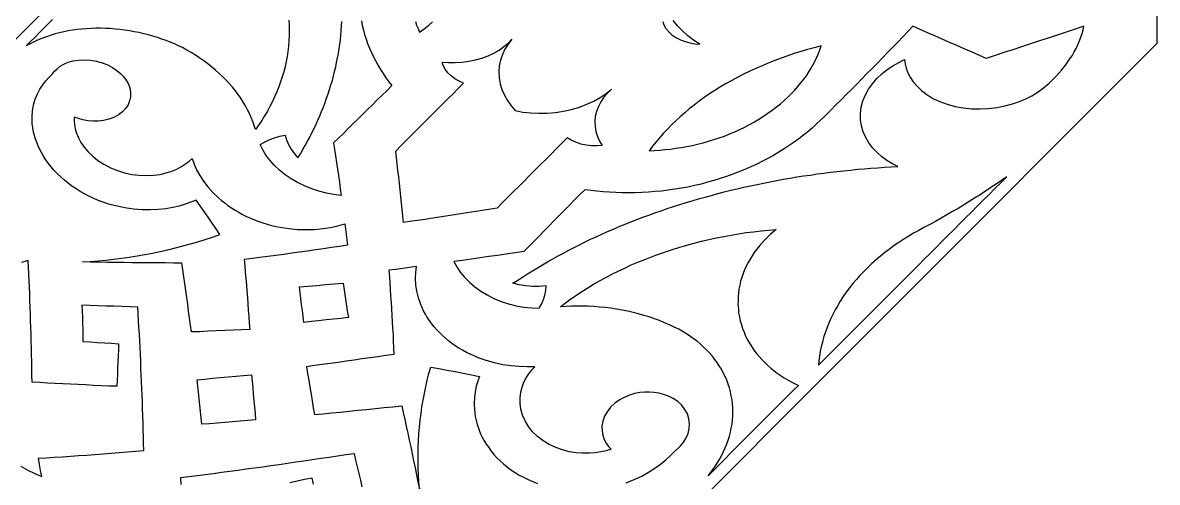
# Model space of a CAD drawing. Extents: x -535 to 1345, y -535 to 535.
# Drawn here: x 309.9 to 450, y -240.5 to -183.9 of the extents above; entities that cross this region are included whole.
import ezdxf

# ---------------------------------------------------------------- set-up
doc = ezdxf.new("R2010")
doc.units = 0
doc.layers.add('LAYER_1', color=18, linetype='CONTINUOUS')
doc.layers.add('LAYER_10', color=174, linetype='CONTINUOUS')

msp = doc.modelspace()

# ---------------------------------------------------------------- linework, layer by layer
at = {"layer": 'LAYER_1'}
for points in [[(342.8, -183.56), (342.83, -184.2), (342.85, -184.84), (342.83, -185.48), (342.81, -186.12), (342.75, -186.76), (342.68, -187.4), (342.58, -188.04), (342.47, -188.67), (342.32, -189.3), (342.17, -189.93), (341.97, -190.56), (341.78, -191.18), (341.55, -191.79), (341.31, -192.4), (341.04, -193), (340.77, -193.6), (340.46, -194.19), (340.14, -194.77), (339.8, -195.34), (339.45, -195.91), (339.07, -196.46), (338.69, -197.02), (338.53, -196.53), (338.36, -196.05), (338.16, -195.56), (337.95, -195.08), (337.7, -194.6), (337.45, -194.13), (337.16, -193.66), (336.87, -193.19), (336.54, -192.73), (336.2, -192.28), (335.83, -191.83), (335.46, -191.39), (335.05, -190.96), (334.64, -190.54), (334.19, -190.13), (333.75, -189.72), (333.27, -189.34), (332.8, -188.95), (332.3, -188.59), (331.79, -188.23), (331.27, -187.89), (330.74, -187.56), (330.2, -187.24), (329.65, -186.93), (329.16, -186.71), (328.68, -186.48), (328.16, -186.27), (327.65, -186.06), (327.11, -185.88), (326.57, -185.69), (326.01, -185.53), (325.45, -185.36), (324.88, -185.22), (324.3, -185.09), (323.71, -184.98), (323.13, -184.86), (322.53, -184.78), (321.94, -184.7), (321.34, -184.65), (320.74, -184.6), (320.15, -184.57), (319.55, -184.55), (318.96, -184.56), (318.37, -184.57), (317.79, -184.61), (317.21, -184.65), (316.65, -184.72), (316.09, -184.79), (315.54, -184.89), (315, -184.99), (314.48, -185.12), (313.96, -185.24), (313.47, -185.39), (312.98, -185.55), (312.51, -185.72), (312.05, -185.9), (311.61, -186.09), (311.18, -186.29), (310.78, -186.5), (310.38, -186.72), (310.92, -186.18), (311.46, -185.64), (311.99, -185.1), (312.53, -184.56), (313.07, -184.02), (313.61, -183.48)], [(351.74, -183.65), (351.85, -184.21), (352, -184.77), (352.14, -185.34), (352.33, -185.89), (352.52, -186.45), (352.75, -186.99), (352.98, -187.54), (353.24, -188.07), (353.51, -188.61), (353.81, -189.13), (354.11, -189.65), (354.45, -190.15), (354.78, -190.66), (355.14, -191.14), (355.51, -191.63), (354.91, -192.22), (354.31, -192.81), (353.71, -193.4), (353.11, -193.98), (352.51, -194.57), (351.91, -195.16), (351.31, -195.75), (350.71, -196.34), (350.11, -196.93), (349.52, -197.52), (348.92, -198.11), (348.32, -198.7), (348.44, -199.5), (348.56, -200.3), (348.68, -201.11), (348.8, -201.92), (348.92, -202.73), (349.03, -203.54), (349.14, -204.35), (349.26, -205.16), (348.35, -205.05), (347.43, -204.88), (346.51, -204.65), (345.61, -204.36), (344.73, -204), (343.88, -203.59), (343.08, -203.12), (342.32, -202.61), (341.63, -202.05), (341.01, -201.46), (340.45, -200.84), (339.97, -200.2), (339.57, -199.55), (339.24, -198.9), (339.78, -198.58), (340.37, -198.3), (341, -198.06), (341.66, -197.87), (342.34, -197.72), (342.51, -198.31), (342.75, -198.9), (343.08, -199.47), (343.47, -200.02), (343.92, -200.53), (344.22, -200.02), (344.52, -199.52), (344.82, -199.01), (345.09, -198.49), (345.37, -197.97), (345.64, -197.46), (345.9, -196.93), (346.15, -196.4), (346.39, -195.87), (346.62, -195.34), (346.84, -194.8), (347.07, -194.27), (347.26, -193.72), (347.46, -193.18), (347.66, -192.64), (347.83, -192.09), (347.99, -191.54), (348.16, -190.99), (348.3, -190.43), (348.44, -189.88), (348.58, -189.32), (348.69, -188.76), (348.8, -188.2), (348.91, -187.65), (348.99, -187.08), (349.07, -186.52), (349.15, -185.96), (349.2, -185.4), (349.25, -184.84), (349.3, -184.27), (349.32, -183.71)], [(358.42, -183.72), (358.57, -184.17), (358.75, -184.6), (358.93, -185.04), (359.48, -184.62), (360.03, -184.2), (360.54, -183.75)], [(388.94, -183.72), (389.1, -184.15), (389.34, -184.58), (389.68, -184.99), (390.09, -185.37), (390.58, -185.7), (391.12, -185.98), (391.7, -186.2), (392.31, -186.36), (392.92, -186.47), (393.52, -186.51), (392.76, -186.01), (392.05, -185.47), (391.38, -184.88), (390.78, -184.24), (390.24, -183.58)], [(309.7, -238.57), (310.57, -239.04), (311.43, -239.45), (312.28, -239.81), (312.14, -239.07), (312.01, -238.33), (311.87, -237.59), (312.86, -237.53), (313.85, -237.46), (314.85, -237.39), (315.84, -237.32), (316.84, -237.25), (317.84, -237.18), (318.84, -237.1), (319.85, -237.03), (320.85, -236.95), (321.85, -236.87), (322.86, -236.79), (323.87, -236.71), (324.88, -236.62), (324.86, -235.76), (324.84, -234.91), (324.82, -234.06), (324.79, -233.2), (324.77, -232.35), (324.74, -231.5), (324.71, -230.65), (324.68, -229.81), (324.65, -228.96), (324.61, -228.12), (324.58, -227.28), (324.54, -226.44), (324.51, -225.6), (324.47, -224.76), (324.42, -223.93), (324.38, -223.09), (324.34, -222.26), (324.29, -221.43), (324.25, -220.6), (324.2, -219.77), (324.15, -218.94), (323.16, -218.91), (322.17, -218.88), (321.18, -218.84), (320.19, -218.81), (319.21, -218.77), (318.23, -218.73), (317.25, -218.69), (317.27, -219.44), (317.3, -220.18), (317.32, -220.93), (317.34, -221.68), (317.36, -222.43), (317.38, -223.19), (318.26, -223.24), (319.14, -223.3), (320.02, -223.35), (320.9, -223.4), (321.78, -223.45), (321.75, -224.2), (321.72, -224.95), (321.68, -225.7), (321.65, -226.45), (321.62, -227.21), (321.58, -227.96), (321.54, -228.71), (320.58, -228.67), (319.63, -228.63), (318.68, -228.59), (317.72, -228.54), (316.77, -228.5), (315.82, -228.45), (314.88, -228.4), (313.93, -228.35), (312.98, -228.3), (312.04, -228.24), (311.1, -228.19), (311.08, -227.34), (311.07, -226.5), (311.05, -225.66), (311.03, -224.81), (311.01, -223.97), (310.99, -223.14), (310.97, -222.3), (310.94, -221.46), (310.92, -220.63), (310.89, -219.8), (310.86, -218.97), (310.83, -218.14), (310.8, -217.31), (310.77, -216.49), (310.73, -215.66), (310.69, -214.84), (310.66, -214.02), (310.62, -213.2), (309.79, -213.46)], [(384.44, -240.6), (385.43, -240.2), (386.36, -239.77), (387.21, -239.29), (387.98, -238.8), (388.69, -238.29), (389.32, -237.77), (389.89, -237.25), (390.39, -236.73), (390.8, -236.39), (391.19, -236), (391.55, -235.56), (391.85, -235.06), (392.08, -234.51), (392.22, -233.93), (392.26, -233.32), (392.18, -232.71), (391.99, -232.12), (391.69, -231.56), (391.29, -231.05), (390.8, -230.6), (390.25, -230.23), (389.67, -229.93), (389.06, -229.71), (388.46, -229.56), (387.86, -229.46), (387.3, -229.43), (386.72, -229.43), (386.12, -229.49), (385.48, -229.61), (384.84, -229.8), (384.19, -230.07), (383.57, -230.41), (383, -230.82), (382.49, -231.3), (382.07, -231.84), (381.75, -232.41), (381.54, -233.01), (381.44, -233.61), (381.45, -234.19), (381.55, -234.75), (381.73, -235.26), (381.98, -235.72), (382.27, -236.13), (382.6, -236.48), (381.98, -236.66), (381.32, -236.8), (380.6, -236.91), (379.85, -236.97), (379.06, -236.97), (378.24, -236.91), (377.4, -236.77), (376.56, -236.56), (375.73, -236.27), (374.93, -235.89), (374.18, -235.44), (373.49, -234.91), (372.88, -234.31), (372.36, -233.66), (371.95, -232.97), (371.64, -232.25), (371.44, -231.53), (371.34, -230.81), (371.34, -230.11), (371.43, -229.43), (371.59, -228.8), (371.82, -228.2), (372.1, -227.65), (372.43, -227.15), (372.79, -226.69), (373.17, -226.29), (372.21, -226.31), (371.22, -226.28), (370.22, -226.19), (369.2, -226.04), (368.17, -225.82), (367.16, -225.54), (366.15, -225.18), (365.67, -224.97), (365.18, -224.76), (364.71, -224.52), (364.24, -224.27), (363.79, -223.99), (363.34, -223.72), (362.93, -223.41), (362.51, -223.1), (362.12, -222.77), (361.74, -222.44), (361.39, -222.08), (361.04, -221.73), (360.73, -221.36), (360.42, -220.98), (360.15, -220.59), (359.88, -220.21), (359.66, -219.81), (359.43, -219.41), (359.07, -218.6), (358.79, -217.79), (358.59, -216.99), (358.48, -216.2), (358.44, -215.42), (358.47, -214.68), (358.56, -213.95), (357.7, -214.07), (356.85, -214.18), (355.99, -214.29), (355.14, -214.4), (355.2, -215.19), (355.25, -215.98), (355.31, -216.77), (355.36, -217.57), (355.41, -218.36), (355.46, -219.16), (355.51, -219.96), (355.56, -220.75), (355.6, -221.55), (355.65, -222.36), (355.69, -223.16), (355.73, -223.97), (355.77, -224.77), (354.78, -224.92), (353.79, -225.06), (352.81, -225.2), (351.82, -225.34), (350.84, -225.48), (349.85, -225.62), (348.87, -225.76), (347.89, -225.89), (346.91, -226.02), (345.94, -226.16), (344.96, -226.29), (345.11, -227.13), (345.25, -227.97), (345.39, -228.81), (345.53, -229.66), (345.67, -230.5), (345.81, -231.35), (345.95, -232.2), (347.02, -232.1), (348.09, -231.99), (349.16, -231.89), (350.24, -231.78), (351.31, -231.67), (352.39, -231.56), (353.47, -231.45), (354.55, -231.33), (355.64, -231.22), (356.72, -231.1), (356.91, -231.94), (357.1, -232.79), (357.29, -233.64), (357.47, -234.49), (357.66, -235.34), (357.84, -236.19), (358.02, -237.05), (358.2, -237.9), (358.38, -238.76), (358.55, -239.62), (358.73, -240.48), (358.9, -241.35), (358.84, -240.5), (358.78, -239.65), (358.76, -238.8), (358.74, -237.96), (358.75, -237.11), (358.76, -236.27), (358.8, -235.42), (358.84, -234.58), (358.92, -233.74), (359, -232.9), (359.11, -232.07), (359.22, -231.24), (359.37, -230.41), (359.52, -229.59), (359.7, -228.77), (359.88, -227.95), (360.09, -227.14), (360.3, -226.34), (361.31, -226.52), (362.31, -226.71), (363.32, -226.89), (364.33, -227.09), (365.33, -227.28), (366.34, -227.48), (366.12, -228.07), (365.93, -228.71), (365.79, -229.38), (365.7, -230.09), (365.66, -230.84), (365.69, -231.62), (365.8, -232.44), (365.99, -233.27), (366.28, -234.13), (366.47, -234.56), (366.67, -234.99), (366.91, -235.42), (367.16, -235.85), (367.46, -236.27), (367.76, -236.69), (368.11, -237.1), (368.47, -237.51), (368.88, -237.89), (369.28, -238.28), (369.75, -238.64), (370.21, -239), (370.72, -239.32), (371.22, -239.65), (371.77, -239.93), (372.33, -240.22), (372.91, -240.46), (373.5, -240.69)], [(329.51, -240.83), (329.45, -239.95), (330.46, -239.83), (331.46, -239.7), (332.47, -239.57), (333.48, -239.44), (334.49, -239.3), (335.5, -239.17), (336.51, -239.04), (337.52, -238.9), (338.54, -238.76), (339.56, -238.62), (340.57, -238.48), (341.59, -238.33), (342.62, -238.19), (343.64, -238.04), (344.66, -237.9), (345.69, -237.75), (346.72, -237.59), (347.75, -237.44), (348.78, -237.29), (349.81, -237.13), (350.84, -236.98), (351.04, -237.8), (351.24, -238.63), (351.43, -239.45), (351.62, -240.28), (351.82, -241.11)], [(345.84, -240.77), (345.65, -240.03), (344.74, -240.22), (343.83, -240.41), (342.92, -240.6)]]:
    msp.add_lwpolyline(points, dxfattribs=at)
for points in [[(373.68, -219.09), (373.98, -218.57), (374.22, -218.02), (374.39, -217.46), (374.5, -216.89), (374.54, -216.32), (373.71, -216.38), (372.88, -216.38), (372.05, -216.31), (371.24, -216.19), (370.45, -216), (371.05, -215.61), (371.65, -215.23), (372.24, -214.84), (372.86, -214.46), (373.48, -214.09), (374.1, -213.71), (374.74, -213.35), (375.38, -212.99), (376.02, -212.62), (376.68, -212.28), (377.34, -211.93), (378, -211.58), (378.68, -211.25), (379.36, -210.91), (380.04, -210.58), (380.74, -210.26), (381.44, -209.94), (382.14, -209.62), (382.85, -209.32), (383.57, -209.02), (384.29, -208.72), (385.02, -208.43), (385.76, -208.14), (386.49, -207.86), (387.24, -207.59), (387.99, -207.32), (388.75, -207.05), (389.51, -206.8), (390.28, -206.55), (391.04, -206.29), (391.82, -206.06), (392.6, -205.83), (393.38, -205.59), (394.17, -205.37), (394.96, -205.16), (395.75, -204.94), (396.55, -204.74), (397.35, -204.54), (398.15, -204.35), (398.96, -204.17), (399.77, -203.99), (400.59, -203.81), (401.4, -203.65), (402.22, -203.48), (403.04, -203.32), (403.86, -203.18), (404.69, -203.04), (405.51, -202.89), (406.34, -202.77), (407.17, -202.65), (408, -202.52), (408.83, -202.42), (409.66, -202.32), (410.49, -202.21), (411.32, -202.12), (412.16, -202.04), (412.99, -201.95), (413.82, -201.89), (414.65, -201.82), (415.49, -201.75), (416.32, -201.7), (417.15, -201.65), (417.98, -201.6), (417.3, -201.26), (416.63, -200.86), (416, -200.4), (415.41, -199.89), (414.87, -199.32), (414.39, -198.7), (414, -198.04), (413.68, -197.33), (413.47, -196.59), (413.36, -195.83), (413.35, -195.05), (413.45, -194.28), (413.65, -193.52), (413.96, -192.77), (414.36, -192.06), (414.84, -191.39), (415.39, -190.76), (416.01, -190.18), (416.67, -189.65), (417.36, -189.18), (418.08, -188.76), (418.81, -188.39), (418.88, -188.92), (419, -189.47), (419.21, -190.03), (419.49, -190.59), (419.87, -191.16), (420.34, -191.71), (420.9, -192.24), (421.56, -192.74), (422.31, -193.2), (423.14, -193.6), (424.05, -193.93), (425.03, -194.2), (426.04, -194.38), (427.09, -194.48), (428.14, -194.51), (429.18, -194.45), (430.2, -194.32), (431.18, -194.13), (432.11, -193.88), (432.97, -193.58), (433.78, -193.24), (434.51, -192.87), (435.17, -192.48), (435.76, -192.08), (436.2, -191.7), (436.64, -191.32), (437.05, -190.92), (437.46, -190.52), (437.83, -190.1), (438.21, -189.69), (438.54, -189.25), (438.88, -188.82), (439.17, -188.38), (439.47, -187.94), (439.72, -187.48), (439.97, -187.03), (440.18, -186.58), (440.39, -186.12), (440.55, -185.66), (440.71, -185.2), (440.83, -184.74), (440.95, -184.29), (439.84, -184.66), (438.74, -185.02), (437.64, -185.39), (436.54, -185.76), (435.44, -186.12), (434.34, -186.48), (433.25, -186.84), (432.16, -187.2), (431.06, -187.56), (429.97, -187.92), (428.88, -188.28), (427.98, -187.88), (427.07, -187.48), (426.17, -187.08), (425.26, -186.69), (424.36, -186.29), (423.46, -185.89), (422.55, -185.5), (421.65, -185.1), (420.74, -184.7), (419.84, -184.31), (419.21, -184.96), (418.58, -185.61), (417.96, -186.26), (417.33, -186.91), (416.7, -187.56), (416.07, -188.21), (415.44, -188.85), (414.8, -189.5), (414.16, -190.15), (413.53, -190.79), (412.89, -191.44), (412.26, -192.09), (411.61, -192.73), (410.97, -193.37), (410.32, -194.01), (409.68, -194.66), (409.04, -195.3), (408.39, -195.94), (407.89, -196.4), (407.39, -196.86), (406.85, -197.31), (406.31, -197.75), (405.74, -198.19), (405.16, -198.62), (404.54, -199.03), (403.93, -199.44), (403.28, -199.84), (402.63, -200.23), (401.94, -200.6), (401.26, -200.96), (400.55, -201.31), (399.83, -201.65), (399.1, -201.96), (398.36, -202.27), (397.59, -202.56), (396.83, -202.84), (396.05, -203.09), (395.27, -203.34), (394.47, -203.55), (393.68, -203.77), (392.87, -203.95), (392.06, -204.13), (391.25, -204.27), (390.43, -204.41), (389.62, -204.52), (388.8, -204.63), (387.98, -204.7), (387.17, -204.77), (386.36, -204.81), (385.55, -204.84), (384.75, -204.85), (383.95, -204.85), (383.16, -204.81), (382.37, -204.78), (381.6, -204.72), (380.82, -204.65), (380.07, -204.56), (379.31, -204.46), (378.69, -205.1), (378.06, -205.73), (377.44, -206.37), (376.81, -207), (376.18, -207.64), (375.56, -208.28), (374.93, -208.91), (374.31, -209.55), (373.68, -210.18), (373.06, -210.82), (372.43, -211.46), (371.8, -212.09), (370.72, -212.25), (369.63, -212.41), (368.55, -212.57), (367.47, -212.72), (366.39, -212.88), (365.31, -213.03), (364.23, -213.18), (363.16, -213.33), (363.52, -213.99), (363.96, -214.63), (364.48, -215.26), (365.08, -215.87), (365.74, -216.44), (366.48, -216.97), (367.27, -217.44), (368.11, -217.87), (369, -218.23), (369.91, -218.53), (370.85, -218.77), (371.8, -218.94), (372.74, -219.05)], [(356.94, -208.51), (356.86, -207.7), (356.78, -206.9), (356.7, -206.09), (356.61, -205.29), (356.53, -204.48), (356.44, -203.68), (356.35, -202.88), (356.26, -202.08), (356.17, -201.29), (356.08, -200.49), (355.98, -199.7), (356.63, -199.06), (357.27, -198.41), (357.91, -197.77), (358.56, -197.13), (359.2, -196.48), (359.84, -195.84), (360.49, -195.2), (361.13, -194.55), (361.77, -193.91), (362.42, -193.27), (363.06, -192.62), (363.7, -191.98), (364.35, -191.34), (363.8, -191.08), (363.28, -190.78), (362.82, -190.42), (362.43, -190.03), (362.1, -189.61), (361.86, -189.16), (361.71, -188.72), (362.51, -188.78), (363.34, -188.79), (364.17, -188.74), (365.01, -188.63), (365.83, -188.46), (366.63, -188.24), (367.39, -187.95), (368.1, -187.62), (368.75, -187.24), (369.34, -186.82), (369.86, -186.38), (370.31, -185.91), (369.86, -186.5), (369.47, -187.13), (369.15, -187.79), (368.91, -188.48), (368.77, -189.2), (368.71, -189.93), (368.75, -190.67), (368.88, -191.4), (369.1, -192.12), (369.4, -192.81), (369.78, -193.48), (370.23, -194.12), (370.75, -194.71), (371.68, -194.88), (372.66, -194.99), (373.66, -195.04), (374.67, -195.02), (375.7, -194.94), (376.71, -194.78), (377.7, -194.56), (378.66, -194.28), (379.58, -193.93), (380.44, -193.53), (381.23, -193.09), (381.96, -192.6), (382.61, -192.08), (382.12, -192.55), (381.68, -193.06), (381.3, -193.61), (381, -194.19), (380.77, -194.8), (380.62, -195.42), (380.56, -196.05), (380.59, -196.68), (380.69, -197.3), (380.88, -197.9), (381.14, -198.48), (381.46, -199.02), (380.81, -199.07), (380.15, -199.05), (379.48, -198.97), (378.84, -198.83), (378.22, -198.62), (377.66, -198.37), (377.16, -198.07), (376.5, -198.73), (375.83, -199.4), (375.16, -200.06), (374.5, -200.73), (373.83, -201.4), (373.17, -202.06), (372.5, -202.73), (371.83, -203.39), (371.17, -204.06), (370.5, -204.73), (369.84, -205.39), (369.17, -206.06), (368.5, -206.72), (367.45, -206.89), (366.39, -207.06), (365.33, -207.23), (364.28, -207.4), (363.23, -207.56), (362.17, -207.72), (361.12, -207.88), (360.08, -208.04), (359.03, -208.2), (357.98, -208.36)], [(408.49, -186.74), (407.66, -186.96), (406.83, -187.18), (406.01, -187.43), (405.19, -187.68), (404.38, -187.96), (403.57, -188.23), (402.78, -188.54), (401.98, -188.84), (401.21, -189.17), (400.43, -189.5), (399.68, -189.86), (398.93, -190.22), (398.2, -190.6), (397.47, -190.98), (396.77, -191.38), (396.07, -191.79), (395.39, -192.22), (394.72, -192.65), (394.08, -193.1), (393.44, -193.55), (392.84, -194.02), (392.23, -194.49), (391.66, -194.97), (391.09, -195.46), (390.56, -195.97), (390.02, -196.47), (389.53, -196.99), (389.03, -197.51), (388.57, -198.04), (388.12, -198.57), (387.7, -199.11), (387.28, -199.65), (387.93, -199.62), (388.59, -199.58), (389.25, -199.52), (389.91, -199.45), (390.58, -199.36), (391.24, -199.26), (391.91, -199.13), (392.58, -199), (393.25, -198.84), (393.92, -198.68), (394.59, -198.49), (395.25, -198.29), (395.9, -198.06), (396.56, -197.84), (397.19, -197.58), (397.83, -197.32), (398.45, -197.03), (399.07, -196.73), (399.67, -196.41), (400.26, -196.09), (400.83, -195.75), (401.4, -195.4), (401.94, -195.03), (402.47, -194.66), (402.98, -194.26), (403.48, -193.87), (403.94, -193.45), (404.4, -193.04), (404.83, -192.61), (405.25, -192.18), (405.63, -191.74), (406.01, -191.3), (406.35, -190.85), (406.68, -190.4), (406.98, -189.94), (407.27, -189.49), (407.52, -189.03), (407.76, -188.57), (407.97, -188.11), (408.17, -187.65), (408.33, -187.2)], [(330.76, -222), (330.65, -221.15), (330.54, -220.29), (330.42, -219.44), (330.31, -218.59), (330.19, -217.74), (330.07, -216.89), (329.95, -216.04), (329.83, -215.2), (329.7, -214.35), (329.58, -213.51), (328.54, -213.51), (327.51, -213.5), (326.49, -213.5), (325.46, -213.49), (324.43, -213.48), (323.41, -213.47), (322.39, -213.46), (321.36, -213.44), (320.35, -213.43), (319.33, -213.41), (318.31, -213.39), (317.3, -213.37), (318.27, -213.3), (319.24, -213.24), (320.2, -213.14), (321.17, -213.04), (322.14, -212.91), (323.1, -212.79), (324.06, -212.63), (325.02, -212.47), (325.97, -212.28), (326.92, -212.09), (327.86, -211.87), (328.8, -211.65), (329.72, -211.4), (330.65, -211.15), (331.57, -210.88), (332.48, -210.6), (333.38, -210.3), (334.28, -209.99), (333.8, -209.28), (333.32, -208.57), (332.84, -207.85), (332.34, -207.15), (331.84, -206.45), (331.34, -205.75), (330.71, -206.01), (330.01, -206.26), (329.27, -206.48), (328.46, -206.66), (327.6, -206.81), (326.68, -206.91), (325.71, -206.96), (324.69, -206.95), (323.63, -206.87), (323.09, -206.79), (322.54, -206.71), (321.99, -206.59), (321.43, -206.47), (320.87, -206.31), (320.31, -206.15), (319.75, -205.95), (319.19, -205.75), (318.64, -205.5), (318.09, -205.25), (317.56, -204.96), (317.03, -204.67), (316.53, -204.34), (316.02, -204.01), (315.55, -203.65), (315.08, -203.28), (314.65, -202.89), (314.22, -202.49), (313.84, -202.08), (313.46, -201.66), (313.13, -201.22), (312.79, -200.78), (312.52, -200.33), (312.24, -199.89), (312.02, -199.43), (311.79, -198.98), (311.63, -198.53), (311.46, -198.08), (311.35, -197.64), (311.24, -197.2), (311.17, -196.77), (311.11, -196.34), (311.1, -195.93), (311.09, -195.51), (311.14, -194.73), (311.28, -193.99), (311.48, -193.3), (311.75, -192.66), (312.06, -192.07), (312.41, -191.53), (312.79, -191.03), (313.2, -190.58), (313.62, -190.17), (313.86, -189.85), (314.18, -189.54), (314.56, -189.24), (315.03, -188.98), (315.57, -188.75), (316.18, -188.58), (316.86, -188.47), (317.57, -188.44), (318.31, -188.49), (319.05, -188.62), (319.76, -188.81), (320.43, -189.08), (321.03, -189.39), (321.56, -189.75), (322.01, -190.12), (322.39, -190.51), (322.68, -190.9), (322.91, -191.28), (323.08, -191.67), (323.2, -192.1), (323.26, -192.55), (323.25, -193.02), (323.14, -193.51), (322.94, -193.99), (322.64, -194.45), (322.25, -194.87), (321.76, -195.24), (321.2, -195.55), (320.58, -195.78), (319.92, -195.93), (319.25, -196.01), (318.6, -196.02), (317.96, -195.96), (317.37, -195.85), (316.81, -195.7), (316.31, -195.51), (316.3, -195.97), (316.34, -196.45), (316.43, -196.96), (316.59, -197.5), (316.82, -198.06), (317.13, -198.63), (317.53, -199.21), (318.01, -199.78), (318.58, -200.33), (319.23, -200.85), (319.97, -201.33), (320.77, -201.75), (321.62, -202.1), (322.51, -202.38), (323.42, -202.57), (324.33, -202.69), (325.22, -202.72), (326.08, -202.68), (326.89, -202.57), (327.65, -202.4), (328.35, -202.17), (328.98, -201.91), (329.54, -201.61), (330.04, -201.29), (330.47, -200.96), (330.84, -200.62), (331.09, -201.31), (331.4, -202.01), (331.79, -202.71), (332.25, -203.42), (332.79, -204.12), (333.41, -204.81), (334.1, -205.47), (334.48, -205.79), (334.87, -206.1), (335.28, -206.4), (335.7, -206.7), (336.15, -206.97), (336.6, -207.25), (337.08, -207.5), (337.55, -207.75), (338.05, -207.96), (338.55, -208.18), (339.07, -208.37), (339.59, -208.56), (340.12, -208.71), (340.65, -208.86), (341.19, -208.98), (341.73, -209.1), (342.27, -209.18), (342.81, -209.26), (343.88, -209.36), (344.94, -209.39), (345.97, -209.35), (346.97, -209.26), (347.93, -209.11), (348.85, -208.92), (349.72, -208.68), (349.8, -209.34), (349.88, -210), (349.96, -210.66), (350.05, -211.32), (349.05, -211.47), (348.07, -211.61), (347.08, -211.75), (346.09, -211.89), (345.11, -212.03), (344.12, -212.17), (343.14, -212.3), (342.16, -212.44), (341.18, -212.57), (340.2, -212.7), (339.23, -212.83), (338.25, -212.96), (337.28, -213.09), (337.35, -213.86), (337.42, -214.64), (337.48, -215.42), (337.55, -216.2), (337.61, -216.98), (337.67, -217.76), (337.73, -218.55), (337.79, -219.33), (337.85, -220.12), (337.91, -220.91), (337.96, -221.7), (336.93, -221.75), (335.9, -221.79), (334.87, -221.84), (333.84, -221.88), (332.81, -221.92), (331.78, -221.97)], [(408.16, -226.12), (408.89, -225.39), (409.61, -224.66), (410.34, -223.94), (411.07, -223.21), (411.79, -222.48), (412.52, -221.76), (413.24, -221.03), (413.97, -220.3), (414.7, -219.58), (415.42, -218.85), (416.15, -218.12), (416.88, -217.4), (417.6, -216.67), (418.33, -215.94), (419.06, -215.22), (419.78, -214.49), (420.51, -213.77), (421.24, -213.04), (421.96, -212.31), (422.69, -211.59), (423.42, -210.86), (424.14, -210.13), (424.87, -209.41), (425.59, -208.68), (426.32, -207.95), (427.05, -207.23), (427.77, -206.5), (428.5, -205.77), (429.23, -205.05), (429.95, -204.32), (430.68, -203.6), (431.41, -202.87), (430.75, -203.32), (430.1, -203.76), (429.45, -204.21), (428.78, -204.64), (428.12, -205.08), (427.45, -205.51), (426.77, -205.93), (426.09, -206.35), (425.4, -206.77), (424.71, -207.17), (424.01, -207.58), (423.31, -207.98), (422.61, -208.37), (421.9, -208.75), (421.19, -209.14), (420.56, -209.48), (419.92, -209.83), (419.31, -210.2), (418.69, -210.57), (418.1, -210.97), (417.5, -211.36), (416.93, -211.79), (416.36, -212.21), (415.82, -212.66), (415.28, -213.11), (414.76, -213.58), (414.25, -214.05), (413.77, -214.54), (413.29, -215.03), (412.85, -215.54), (412.41, -216.05), (412.01, -216.58), (411.6, -217.11), (411.24, -217.65), (410.87, -218.19), (410.55, -218.74), (410.23, -219.29), (409.95, -219.86), (409.67, -220.42), (409.43, -220.99), (409.2, -221.56), (409, -222.13), (408.81, -222.7), (408.66, -223.27), (408.51, -223.84), (408.4, -224.41), (408.29, -224.98), (408.23, -225.55)], [(394.55, -239.73), (395.17, -238.93), (395.45, -238.51), (395.73, -238.08), (395.99, -237.64), (396.24, -237.2), (396.46, -236.74), (396.67, -236.28), (396.85, -235.8), (397.03, -235.33), (397.17, -234.84), (397.31, -234.35), (397.4, -233.86), (397.5, -233.36), (397.55, -232.86), (397.6, -232.36), (397.6, -231.86), (397.6, -231.36), (397.55, -230.86), (397.5, -230.36), (397.41, -229.87), (397.31, -229.39), (397.17, -228.91), (397.02, -228.43), (396.84, -227.97), (396.65, -227.5), (396.42, -227.06), (396.19, -226.61), (395.92, -226.19), (395.65, -225.77), (395.34, -225.37), (395.03, -224.97), (394.7, -224.59), (394.36, -224.22), (393.99, -223.87), (393.62, -223.52), (393.23, -223.2), (392.84, -222.88), (392.02, -222.3), (391.47, -221.99), (390.93, -221.68), (390.35, -221.4), (389.77, -221.12), (389.16, -220.86), (388.55, -220.61), (387.92, -220.38), (387.28, -220.15), (386.63, -219.96), (385.97, -219.76), (385.3, -219.6), (384.62, -219.44), (383.94, -219.31), (383.25, -219.18), (382.55, -219.09), (381.86, -218.99), (381.16, -218.93), (380.46, -218.87), (379.76, -218.84), (379.06, -218.81), (378.37, -218.82), (377.67, -218.82), (376.99, -218.86), (376.31, -218.9), (376.96, -218.42), (377.61, -217.94), (378.29, -217.47), (378.98, -217.01), (379.69, -216.57), (380.41, -216.13), (381.16, -215.71), (381.91, -215.29), (382.68, -214.89), (383.46, -214.49), (384.26, -214.12), (385.06, -213.74), (385.89, -213.4), (386.72, -213.05), (387.57, -212.73), (388.42, -212.41), (389.28, -212.12), (390.15, -211.82), (391.04, -211.56), (391.92, -211.29), (392.82, -211.06), (393.72, -210.82), (394.64, -210.62), (395.55, -210.41), (396.47, -210.23), (397.39, -210.06), (398.31, -209.91), (399.23, -209.76), (400.16, -209.65), (401.09, -209.53), (402.01, -209.44), (402.94, -209.35), (402.21, -209.99), (401.51, -210.67), (400.85, -211.41), (400.55, -211.8), (400.25, -212.19), (399.99, -212.61), (399.72, -213.02), (399.48, -213.46), (399.25, -213.9), (399.06, -214.35), (398.86, -214.81), (398.71, -215.27), (398.56, -215.75), (398.46, -216.23), (398.35, -216.71), (398.3, -217.2), (398.24, -217.69), (398.24, -218.18), (398.23, -218.67), (398.28, -219.17), (398.32, -219.66), (398.42, -220.15), (398.51, -220.63), (398.66, -221.11), (398.8, -221.59), (398.99, -222.05), (399.18, -222.51), (399.42, -222.96), (399.66, -223.4), (399.94, -223.82), (400.21, -224.25), (400.53, -224.65), (400.84, -225.04), (401.19, -225.41), (401.54, -225.78), (401.92, -226.13), (402.29, -226.47), (402.69, -226.78), (403.09, -227.09), (403.93, -227.65), (404.8, -228.15), (405.69, -228.59), (404.99, -229.28), (404.29, -229.98), (403.6, -230.68), (402.9, -231.37), (402.21, -232.07), (401.51, -232.77), (400.81, -233.46), (400.12, -234.16), (399.42, -234.85), (398.72, -235.55), (398.03, -236.25), (397.33, -236.94), (396.64, -237.64), (395.94, -238.34), (395.24, -239.03)], [(344.63, -220.82), (344.55, -220.09), (344.46, -219.35), (344.37, -218.62), (344.28, -217.89), (344.19, -217.16), (344.1, -216.43), (345.17, -216.34), (346.25, -216.26), (347.32, -216.16), (348.4, -216.07), (349.48, -215.98), (349.61, -216.83), (349.75, -217.68), (349.88, -218.53), (350.01, -219.38), (350.14, -220.23), (349.22, -220.33), (348.3, -220.43), (347.38, -220.53), (346.47, -220.63), (345.55, -220.73)], [(338.69, -232.85), (337.74, -232.93), (336.79, -233.01), (335.84, -233.09), (334.9, -233.17), (333.95, -233.24), (333.01, -233.32), (332.06, -233.39), (331.98, -232.6), (331.9, -231.81), (331.82, -231.03), (331.73, -230.24), (331.65, -229.45), (331.56, -228.67), (331.47, -227.89), (332.42, -227.81), (333.38, -227.72), (334.33, -227.64), (335.29, -227.55), (336.25, -227.47), (337.21, -227.38), (338.17, -227.29), (338.25, -228.08), (338.33, -228.87), (338.4, -229.66), (338.48, -230.46), (338.55, -231.26), (338.62, -232.05)]]:
    msp.add_lwpolyline(points, close=True, dxfattribs=at)
at = {"layer": 'LAYER_10'}
for points in [[(-450, 0), (-450, -186.4), (-186.4, -450), (0, -450), (186.4, -450), (450, -186.4), (450, 0), (450, 186.4), (186.4, 450), (0, 450), (-186.4, 450), (-450, 186.4)], [(-350, 0), (-350, -144.97), (-144.97, -350), (0, -350), (144.97, -350), (350, -144.97), (350, 0), (350, 144.97), (144.97, 350), (0, 350), (-144.97, 350), (-350, 144.97)]]:
    msp.add_lwpolyline(points, close=True, dxfattribs=at)

doc.saveas('drawing.dxf')
